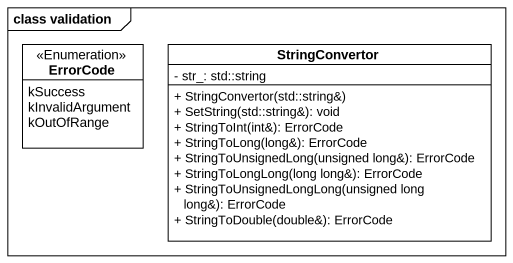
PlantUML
@startuml
mainframe class validation
hide circle
hide empty members
skinparam classAttributeIconSize 0
enum ErrorCode <<Enumeration>> {
  kSuccess
  kInvalidArgument
  kOutOfRange
}
class StringConvertor {
  - str_: std::string
  + StringConvertor(std::string&)
  + SetString(std::string&): void
  + StringToInt(int&): ErrorCode
  + StringToLong(long&): ErrorCode
  + StringToUnsignedLong(unsigned long&): ErrorCode
  + StringToLongLong(long long&): ErrorCode
  + StringToUnsignedLongLong(unsigned long long&): ErrorCode
  + StringToDouble(double&): ErrorCode
}
@enduml
